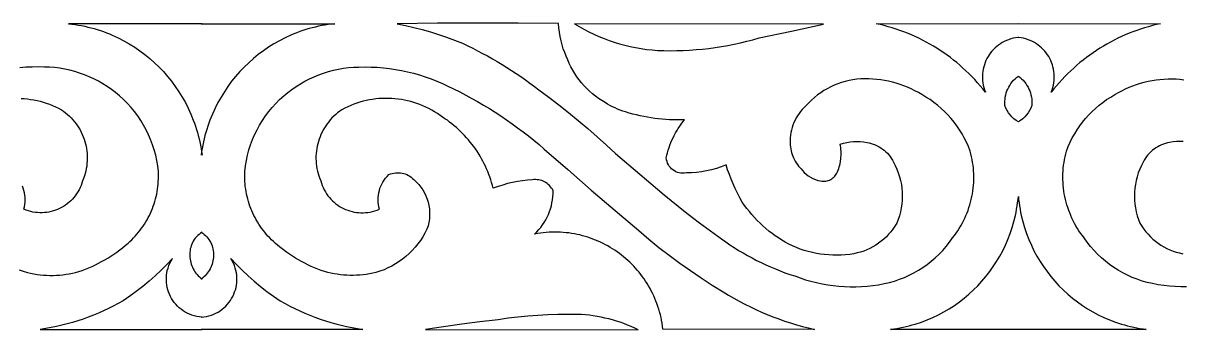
# Model space of a CAD drawing. Extents: x -204 to 222, y -183 to 183.
# Drawn here: x -10.6 to 116.3, y -183 to -149.3 of the extents above; entities that cross this region are included whole.
import ezdxf

# ---------------------------------------------------------------- set-up
doc = ezdxf.new("R2010")
doc.units = 0
doc.header["$MEASUREMENT"] = 0
doc.layers.add('LAYER_1', color=18, linetype='CONTINUOUS')

msp = doc.modelspace()

# ---------------------------------------------------------------- linework, layer by layer
at = {"layer": 'LAYER_1'}
for points in [[(8.98, -149.38), (-5.65, -149.38), (-5.29, -149.42), (-4.93, -149.47), (-4.58, -149.53), (-4.22, -149.59), (-3.87, -149.66), (-3.53, -149.74), (-3.18, -149.83), (-2.84, -149.92), (-2.5, -150.03), (-2.16, -150.13), (-1.83, -150.25), (-1.5, -150.37), (-1.17, -150.5), (-0.85, -150.64), (-0.22, -150.93), (0.4, -151.25), (1.01, -151.59), (1.6, -151.96), (2.17, -152.35), (2.72, -152.77), (3.26, -153.2), (3.77, -153.66), (4.27, -154.14), (4.75, -154.64), (5.21, -155.16), (5.64, -155.7), (6.05, -156.26), (6.44, -156.84), (6.81, -157.43), (7.15, -158.04), (7.47, -158.66), (7.76, -159.31), (8.02, -159.96), (8.14, -160.29), (8.26, -160.63), (8.37, -160.97), (8.47, -161.31), (8.57, -161.65), (8.65, -162), (8.73, -162.35), (8.81, -162.71), (8.87, -163.06), (8.93, -163.42), (8.98, -163.79), (8.98, -163.82)], [(8.88, -149.38), (23.52, -149.38), (23.16, -149.42), (22.8, -149.47), (22.44, -149.53), (22.09, -149.59), (21.74, -149.66), (21.39, -149.74), (21.04, -149.83), (20.7, -149.92), (20.36, -150.03), (20.03, -150.13), (19.69, -150.25), (19.36, -150.37), (19.04, -150.5), (18.71, -150.64), (18.08, -150.93), (17.46, -151.25), (16.85, -151.59), (16.27, -151.96), (15.7, -152.35), (15.14, -152.77), (14.61, -153.2), (14.09, -153.66), (13.59, -154.14), (13.11, -154.64), (12.66, -155.16), (12.22, -155.7), (11.81, -156.26), (11.42, -156.84), (11.06, -157.43), (10.71, -158.04), (10.4, -158.66), (10.11, -159.31), (9.84, -159.96), (9.72, -160.29), (9.6, -160.63), (9.49, -160.97), (9.39, -161.31), (9.3, -161.65), (9.21, -162), (9.13, -162.35), (9.06, -162.71), (8.99, -163.06), (8.93, -163.42), (8.88, -163.79), (8.88, -163.82)], [(-11.05, -176.38), (-10.6, -176.55), (-10.15, -176.69), (-9.8, -176.77), (-9.45, -176.84), (-9.1, -176.89), (-8.75, -176.93), (-8.4, -176.97), (-8.04, -176.99), (-7.69, -177), (-7.33, -177), (-6.98, -176.98), (-6.63, -176.96), (-6.27, -176.92), (-5.92, -176.88), (-5.57, -176.82), (-5.22, -176.75), (-4.88, -176.68), (-4.53, -176.59), (-4.16, -176.46), (-3.79, -176.32), (-3.43, -176.17), (-3.07, -176.01), (-2.71, -175.85), (-2.36, -175.67), (-2.02, -175.49), (-1.67, -175.3), (-1.34, -175.1), (-1, -174.89), (-0.68, -174.67), (-0.36, -174.44), (-0.04, -174.21), (0.27, -173.96), (0.57, -173.71), (0.87, -173.45), (1.08, -173.27), (1.28, -173.08), (1.47, -172.88), (1.66, -172.68), (1.85, -172.47), (2.03, -172.26), (2.2, -172.04), (2.36, -171.82), (2.52, -171.59), (2.67, -171.36), (2.81, -171.13), (2.95, -170.89), (3.08, -170.65), (3.21, -170.41), (3.32, -170.16), (3.44, -169.91), (3.54, -169.66), (3.63, -169.4), (3.72, -169.14), (3.81, -168.88), (3.88, -168.61), (3.95, -168.35), (4.01, -168.08), (4.06, -167.81), (4.1, -167.53), (4.14, -167.26), (4.17, -166.98), (4.19, -166.71), (4.2, -166.43), (4.21, -166.15), (4.21, -165.87), (4.2, -165.59), (4.13, -164.99), (4.03, -164.4), (3.9, -163.81), (3.74, -163.23), (3.56, -162.66), (3.35, -162.1), (3.12, -161.56), (2.86, -161.02), (2.58, -160.5), (2.27, -159.99), (1.94, -159.5), (1.58, -159.02), (1.21, -158.56), (0.81, -158.12), (0.38, -157.69), (-0.06, -157.28), (-0.5, -156.92), (-0.95, -156.58), (-1.41, -156.26), (-1.89, -155.97), (-2.38, -155.69), (-2.88, -155.43), (-3.39, -155.2), (-3.9, -154.99), (-4.43, -154.8), (-4.96, -154.63), (-5.5, -154.49), (-6.05, -154.37), (-6.6, -154.27), (-7.16, -154.2), (-7.72, -154.15), (-8.29, -154.13), (-8.96, -154.12), (-9.64, -154.13), (-10.31, -154.16), (-10.98, -154.21)], [(116.81, -178.24), (116.19, -178.24), (115.57, -178.22), (114.95, -178.17), (114.33, -178.11), (113.71, -178.02), (113.09, -177.9), (112.52, -177.77), (111.97, -177.62), (111.42, -177.43), (110.88, -177.22), (110.36, -176.99), (109.84, -176.73), (109.34, -176.44), (108.86, -176.14), (108.39, -175.8), (107.94, -175.45), (107.5, -175.07), (107.08, -174.68), (106.69, -174.26), (106.31, -173.82), (105.95, -173.36), (105.61, -172.88), (105.41, -172.63), (105.22, -172.37), (105.04, -172.11), (104.87, -171.84), (104.71, -171.57), (104.55, -171.3), (104.41, -171.02), (104.27, -170.73), (104.14, -170.44), (104.02, -170.15), (103.91, -169.86), (103.81, -169.56), (103.71, -169.27), (103.63, -168.96), (103.55, -168.66), (103.49, -168.35), (103.43, -168.05), (103.38, -167.74), (103.34, -167.43), (103.31, -167.11), (103.29, -166.8), (103.28, -166.49), (103.28, -166.17), (103.28, -165.86), (103.3, -165.54), (103.32, -165.23), (103.36, -164.91), (103.4, -164.6), (103.46, -164.28), (103.52, -163.97), (103.6, -163.66), (103.68, -163.35), (103.87, -162.86), (104.08, -162.38), (104.31, -161.91), (104.57, -161.46), (104.84, -161.02), (105.13, -160.59), (105.44, -160.17), (105.77, -159.77), (106.11, -159.39), (106.47, -159.02), (106.85, -158.67), (107.24, -158.33), (107.65, -158.01), (108.07, -157.71), (108.51, -157.43), (108.96, -157.16), (109.35, -156.94), (109.73, -156.73), (110.13, -156.54), (110.53, -156.36), (110.94, -156.2), (111.35, -156.05), (111.77, -155.92), (112.19, -155.8), (112.61, -155.7), (113.04, -155.61), (113.48, -155.54), (113.91, -155.49), (114.35, -155.45), (114.79, -155.43), (115.23, -155.42), (115.67, -155.43), (116.1, -155.47), (116.52, -155.53)], [(-10.85, -157.58), (-10.5, -157.6), (-10.15, -157.63), (-9.8, -157.68), (-9.45, -157.74), (-9.1, -157.81), (-8.76, -157.89), (-8.42, -157.99), (-8.08, -158.09), (-7.74, -158.21), (-7.41, -158.35), (-7.08, -158.49), (-6.75, -158.65), (-6.43, -158.82), (-6.19, -158.98), (-5.97, -159.15), (-5.75, -159.33), (-5.55, -159.52), (-5.35, -159.72), (-5.16, -159.92), (-4.99, -160.14), (-4.82, -160.35), (-4.66, -160.58), (-4.52, -160.81), (-4.38, -161.04), (-4.26, -161.29), (-4.14, -161.53), (-4.04, -161.78), (-3.94, -162.04), (-3.86, -162.3), (-3.79, -162.56), (-3.73, -162.82), (-3.68, -163.09), (-3.64, -163.36), (-3.62, -163.63), (-3.6, -163.9), (-3.6, -164.18), (-3.61, -164.45), (-3.63, -164.72), (-3.66, -165), (-3.7, -165.27), (-3.76, -165.55), (-3.83, -165.82), (-3.91, -166.09), (-4.01, -166.36), (-4.11, -166.62), (-4.19, -166.88), (-4.28, -167.13), (-4.38, -167.37), (-4.5, -167.61), (-4.62, -167.83), (-4.76, -168.05), (-4.91, -168.25), (-5.06, -168.45), (-5.23, -168.64), (-5.41, -168.81), (-5.59, -168.98), (-5.78, -169.14), (-5.98, -169.29), (-6.19, -169.42), (-6.4, -169.55), (-6.62, -169.66), (-6.84, -169.76), (-7.07, -169.85), (-7.31, -169.93), (-7.55, -169.99), (-7.79, -170.05), (-8.03, -170.09), (-8.28, -170.11), (-8.53, -170.13), (-8.78, -170.13), (-9.03, -170.11), (-9.28, -170.09), (-9.54, -170.05), (-9.79, -169.99), (-10.04, -169.92), (-10.29, -169.83), (-10.54, -169.73), (-10.48, -169.48), (-10.43, -169.22), (-10.4, -168.96), (-10.4, -168.7), (-10.41, -168.44), (-10.43, -168.19), (-10.47, -167.94), (-10.53, -167.69), (-10.61, -167.44), (-10.7, -167.21)], [(116.45, -162.32), (116.08, -162.3), (115.71, -162.32), (115.34, -162.35), (114.97, -162.41), (114.74, -162.45), (114.51, -162.51), (114.29, -162.59), (114.07, -162.67), (113.86, -162.77), (113.66, -162.88), (113.46, -163), (113.27, -163.13), (113.09, -163.27), (112.91, -163.43), (112.75, -163.59), (112.59, -163.77), (112.45, -163.95), (112.32, -164.14), (112.19, -164.35), (112.08, -164.56), (111.88, -164.95), (111.7, -165.35), (111.54, -165.76), (111.41, -166.17), (111.3, -166.59), (111.22, -167.02), (111.16, -167.44), (111.12, -167.87), (111.11, -168.31), (111.13, -168.74), (111.16, -169.17), (111.23, -169.6), (111.31, -170.03), (111.42, -170.45), (111.56, -170.87), (111.72, -171.28), (111.92, -171.6), (112.13, -171.91), (112.36, -172.21), (112.6, -172.49), (112.86, -172.76), (113.13, -173.01), (113.41, -173.25), (113.71, -173.47), (114.01, -173.68), (114.33, -173.87), (114.66, -174.04), (114.99, -174.19), (115.34, -174.33), (115.69, -174.45), (116.05, -174.54), (116.42, -174.62)], [(8.99, -172.26), (8.98, -172.26), (8.81, -172.38), (8.65, -172.5), (8.5, -172.63), (8.36, -172.77), (8.24, -172.92), (8.12, -173.07), (8.02, -173.23), (7.93, -173.4), (7.86, -173.57), (7.79, -173.74), (7.74, -173.92), (7.69, -174.1), (7.66, -174.28), (7.64, -174.47), (7.63, -174.65), (7.63, -174.84), (7.65, -175.03), (7.67, -175.21), (7.7, -175.4), (7.74, -175.58), (7.8, -175.76), (7.86, -175.94), (7.93, -176.11), (8.01, -176.28), (8.1, -176.45), (8.2, -176.6), (8.31, -176.76), (8.43, -176.9), (8.55, -177.04), (8.69, -177.17), (8.83, -177.3), (8.98, -177.41), (8.99, -177.41)], [(8.88, -172.26), (8.88, -172.26), (9.05, -172.38), (9.22, -172.5), (9.37, -172.63), (9.5, -172.77), (9.63, -172.92), (9.74, -173.07), (9.84, -173.23), (9.93, -173.4), (10.01, -173.57), (10.07, -173.74), (10.13, -173.92), (10.17, -174.1), (10.2, -174.28), (10.22, -174.47), (10.23, -174.65), (10.23, -174.84), (10.22, -175.03), (10.2, -175.21), (10.16, -175.4), (10.12, -175.58), (10.07, -175.76), (10.01, -175.94), (9.93, -176.11), (9.85, -176.28), (9.76, -176.45), (9.66, -176.6), (9.55, -176.76), (9.44, -176.9), (9.31, -177.04), (9.17, -177.17), (9.03, -177.3), (8.88, -177.41), (8.88, -177.41)], [(8.99, -181.57), (8.69, -181.55), (8.41, -181.5), (8.13, -181.44), (7.87, -181.36), (7.61, -181.26), (7.36, -181.15), (7.12, -181.02), (6.9, -180.88), (6.68, -180.72), (6.48, -180.55), (6.29, -180.37), (6.11, -180.17), (5.94, -179.97), (5.79, -179.76), (5.65, -179.54), (5.52, -179.3), (5.41, -179.07), (5.32, -178.82), (5.23, -178.57), (5.17, -178.32), (5.12, -178.06), (5.08, -177.79), (5.07, -177.53), (5.07, -177.26), (5.09, -176.99), (5.12, -176.72), (5.17, -176.45), (5.25, -176.19), (5.34, -175.92), (5.45, -175.66), (5.58, -175.4), (5.73, -175.14), (5.12, -175.79), (4.49, -176.42), (3.84, -177.04), (3.17, -177.63), (2.48, -178.2), (1.78, -178.75), (1.06, -179.28), (0.32, -179.78), (-0.2, -180.08), (-0.74, -180.36), (-1.28, -180.64), (-1.82, -180.89), (-2.37, -181.14), (-2.93, -181.37), (-3.49, -181.59), (-4.06, -181.79), (-4.63, -181.98), (-5.2, -182.16), (-5.78, -182.32), (-6.37, -182.47), (-6.96, -182.6), (-7.55, -182.73), (-8.14, -182.83), (-8.74, -182.92), (8.99, -182.93)], [(8.88, -181.57), (9.17, -181.55), (9.45, -181.5), (9.73, -181.44), (10, -181.36), (10.26, -181.26), (10.5, -181.15), (10.74, -181.02), (10.97, -180.88), (11.18, -180.72), (11.38, -180.55), (11.58, -180.37), (11.76, -180.17), (11.92, -179.97), (12.08, -179.76), (12.21, -179.54), (12.34, -179.3), (12.45, -179.07), (12.55, -178.82), (12.63, -178.57), (12.7, -178.32), (12.75, -178.06), (12.78, -177.79), (12.8, -177.53), (12.8, -177.26), (12.78, -176.99), (12.74, -176.72), (12.69, -176.45), (12.62, -176.19), (12.52, -175.92), (12.41, -175.66), (12.28, -175.4), (12.13, -175.14), (12.74, -175.79), (13.38, -176.42), (14.03, -177.04), (14.7, -177.63), (15.38, -178.2), (16.09, -178.75), (16.8, -179.28), (17.54, -179.78), (18.07, -180.08), (18.6, -180.36), (19.14, -180.64), (19.68, -180.89), (20.24, -181.14), (20.79, -181.37), (21.35, -181.59), (21.92, -181.79), (22.49, -181.98), (23.07, -182.16), (23.65, -182.32), (24.23, -182.47), (24.82, -182.6), (25.41, -182.73), (26, -182.83), (26.6, -182.92), (8.88, -182.93)]]:
    msp.add_lwpolyline(points, dxfattribs=at)
for points in [[(91.19, -172.88), (91.39, -172.63), (91.57, -172.37), (91.75, -172.11), (91.93, -171.84), (92.09, -171.57), (92.24, -171.3), (92.39, -171.02), (92.53, -170.73), (92.66, -170.44), (92.78, -170.15), (92.89, -169.86), (92.99, -169.56), (93.08, -169.27), (93.17, -168.96), (93.24, -168.66), (93.31, -168.35), (93.37, -168.05), (93.42, -167.74), (93.45, -167.43), (93.49, -167.11), (93.51, -166.8), (93.52, -166.49), (93.52, -166.17), (93.51, -165.86), (93.5, -165.54), (93.47, -165.23), (93.44, -164.91), (93.39, -164.6), (93.34, -164.28), (93.27, -163.97), (93.2, -163.66), (93.12, -163.35), (92.93, -162.86), (92.71, -162.38), (92.48, -161.91), (92.23, -161.46), (91.96, -161.02), (91.67, -160.59), (91.36, -160.17), (91.03, -159.77), (90.69, -159.39), (90.32, -159.02), (89.95, -158.67), (89.55, -158.33), (89.15, -158.01), (88.72, -157.71), (88.28, -157.43), (87.83, -157.16), (87.45, -156.94), (87.06, -156.73), (86.67, -156.54), (86.26, -156.36), (85.86, -156.2), (85.44, -156.05), (85.03, -155.92), (84.61, -155.8), (84.18, -155.7), (83.75, -155.61), (83.32, -155.54), (82.89, -155.49), (82.45, -155.45), (82.01, -155.43), (81.57, -155.42), (81.13, -155.43), (80.7, -155.47), (80.27, -155.53), (79.85, -155.61), (79.44, -155.71), (79.03, -155.83), (78.63, -155.97), (78.23, -156.13), (77.85, -156.31), (77.47, -156.51), (77.1, -156.72), (76.75, -156.96), (76.4, -157.2), (76.06, -157.47), (75.74, -157.76), (75.43, -158.06), (75.14, -158.37), (74.93, -158.57), (74.73, -158.78), (74.54, -159.01), (74.37, -159.24), (74.21, -159.47), (74.07, -159.72), (73.94, -159.97), (73.82, -160.23), (73.71, -160.5), (73.62, -160.77), (73.55, -161.05), (73.49, -161.33), (73.44, -161.61), (73.41, -161.9), (73.4, -162.19), (73.4, -162.48), (73.41, -162.69), (73.43, -162.9), (73.46, -163.11), (73.51, -163.32), (73.56, -163.52), (73.62, -163.72), (73.69, -163.92), (73.77, -164.11), (73.86, -164.3), (73.96, -164.48), (74.07, -164.66), (74.19, -164.83), (74.31, -165), (74.45, -165.16), (74.59, -165.32), (74.74, -165.47), (74.94, -165.69), (75.16, -165.89), (75.39, -166.07), (75.64, -166.23), (75.89, -166.36), (76.16, -166.48), (76.44, -166.57), (76.73, -166.63), (76.88, -166.66), (77.02, -166.67), (77.17, -166.66), (77.31, -166.65), (77.45, -166.62), (77.58, -166.58), (77.71, -166.53), (77.84, -166.47), (77.96, -166.4), (78.07, -166.31), (78.18, -166.22), (78.28, -166.12), (78.37, -166.01), (78.45, -165.89), (78.52, -165.77), (78.58, -165.63), (78.66, -165.45), (78.72, -165.27), (78.78, -165.08), (78.84, -164.9), (78.88, -164.71), (78.92, -164.52), (78.97, -164.14), (78.99, -163.75), (79, -163.56), (78.99, -163.37), (78.97, -163.17), (78.95, -162.98), (78.92, -162.79), (78.88, -162.6), (79.24, -162.49), (79.61, -162.41), (79.97, -162.35), (80.34, -162.32), (80.71, -162.3), (81.08, -162.32), (81.45, -162.35), (81.82, -162.41), (82.05, -162.45), (82.28, -162.51), (82.51, -162.59), (82.72, -162.67), (82.93, -162.77), (83.14, -162.88), (83.34, -163), (83.53, -163.13), (83.71, -163.27), (83.88, -163.43), (84.05, -163.59), (84.2, -163.77), (84.35, -163.95), (84.48, -164.14), (84.6, -164.35), (84.71, -164.56), (84.92, -164.95), (85.1, -165.35), (85.25, -165.76), (85.39, -166.17), (85.49, -166.59), (85.58, -167.02), (85.64, -167.44), (85.67, -167.87), (85.68, -168.31), (85.67, -168.74), (85.63, -169.17), (85.57, -169.6), (85.48, -170.03), (85.37, -170.45), (85.23, -170.87), (85.07, -171.28), (84.88, -171.6), (84.66, -171.91), (84.44, -172.21), (84.19, -172.49), (83.94, -172.76), (83.67, -173.01), (83.38, -173.25), (83.09, -173.47), (82.78, -173.68), (82.47, -173.87), (82.14, -174.04), (81.8, -174.19), (81.46, -174.33), (81.1, -174.45), (80.74, -174.54), (80.38, -174.62), (79.92, -174.69), (79.46, -174.74), (79, -174.77), (78.55, -174.78), (78.09, -174.78), (77.63, -174.76), (77.18, -174.72), (76.72, -174.66), (76.27, -174.58), (75.83, -174.49), (75.38, -174.38), (74.94, -174.25), (74.51, -174.11), (74.08, -173.95), (73.65, -173.77), (73.24, -173.57), (72.86, -173.36), (72.49, -173.13), (72.12, -172.89), (71.77, -172.65), (71.42, -172.39), (71.08, -172.13), (70.75, -171.85), (70.42, -171.57), (70.11, -171.27), (69.8, -170.97), (69.5, -170.65), (69.21, -170.33), (68.93, -170), (68.66, -169.66), (68.4, -169.32), (68.14, -168.96), (67.88, -168.47), (67.62, -167.98), (67.38, -167.47), (67.15, -166.96), (66.94, -166.45), (66.74, -165.93), (66.55, -165.4), (66.38, -164.87), (65.86, -165.08), (65.33, -165.26), (64.79, -165.41), (64.25, -165.54), (63.7, -165.64), (63.14, -165.7), (62.59, -165.74), (62.03, -165.75), (61.83, -165.78), (61.63, -165.79), (61.43, -165.78), (61.24, -165.75), (61.06, -165.69), (60.88, -165.62), (60.72, -165.53), (60.56, -165.43), (60.42, -165.31), (60.28, -165.17), (60.16, -165.02), (60.06, -164.86), (59.97, -164.69), (59.91, -164.5), (59.86, -164.31), (59.83, -164.11), (59.89, -163.82), (59.96, -163.54), (60.04, -163.25), (60.13, -162.98), (60.23, -162.7), (60.34, -162.43), (60.45, -162.16), (60.57, -161.89), (60.7, -161.63), (60.84, -161.37), (60.99, -161.12), (61.14, -160.87), (61.3, -160.63), (61.47, -160.39), (61.65, -160.16), (61.83, -159.93), (61.42, -159.94), (61.01, -159.94), (60.6, -159.94), (60.2, -159.92), (59.79, -159.9), (59.38, -159.87), (58.98, -159.83), (58.57, -159.78), (58.17, -159.72), (57.76, -159.65), (57.36, -159.57), (56.96, -159.49), (56.57, -159.39), (56.17, -159.29), (55.78, -159.18), (55.38, -159.06), (55.09, -158.96), (54.79, -158.86), (54.5, -158.74), (54.22, -158.62), (53.93, -158.49), (53.66, -158.35), (53.39, -158.2), (53.12, -158.04), (52.76, -157.82), (52.41, -157.59), (52.07, -157.33), (51.74, -157.07), (51.43, -156.79), (51.12, -156.5), (50.83, -156.19), (50.56, -155.88), (50.29, -155.55), (50.04, -155.2), (49.81, -154.85), (49.59, -154.49), (49.39, -154.11), (49.2, -153.73), (49.03, -153.33), (48.87, -152.93), (48.71, -152.54), (48.55, -152.13), (48.42, -151.7), (48.3, -151.25), (48.2, -150.79), (48.12, -150.31), (48.05, -149.83), (48.01, -149.34), (43.6, -149.32), (39.18, -149.31), (34.77, -149.33), (30.36, -149.38), (31.27, -149.57), (32.19, -149.78), (33.09, -150.02), (33.99, -150.28), (34.88, -150.56), (35.77, -150.86), (36.65, -151.18), (37.52, -151.52), (38.08, -151.79), (38.63, -152.06), (39.17, -152.34), (39.71, -152.63), (40.25, -152.92), (40.78, -153.23), (41.31, -153.53), (41.84, -153.85), (42.36, -154.17), (42.88, -154.5), (43.39, -154.84), (43.9, -155.18), (44.4, -155.53), (44.9, -155.89), (45.39, -156.26), (45.88, -156.63), (46.98, -157.44), (48.06, -158.28), (49.13, -159.13), (50.19, -159.99), (51.24, -160.88), (52.27, -161.78), (53.28, -162.7), (54.28, -163.63), (59.6, -168.15), (60.36, -168.79), (61.13, -169.41), (61.91, -170.03), (62.69, -170.64), (63.48, -171.23), (64.27, -171.83), (65.07, -172.41), (65.88, -172.98), (66.34, -173.32), (66.81, -173.64), (67.28, -173.95), (67.76, -174.25), (68.24, -174.54), (68.73, -174.82), (69.23, -175.09), (69.73, -175.35), (70.23, -175.6), (70.74, -175.84), (71.26, -176.07), (71.78, -176.29), (72.3, -176.5), (72.83, -176.7), (73.36, -176.89), (73.9, -177.06), (74.49, -177.28), (75.08, -177.47), (75.68, -177.64), (76.29, -177.79), (76.9, -177.92), (77.51, -178.03), (78.13, -178.12), (78.74, -178.18), (79.36, -178.22), (79.98, -178.24), (80.61, -178.24), (81.23, -178.22), (81.85, -178.17), (82.47, -178.11), (83.09, -178.02), (83.7, -177.9), (84.27, -177.77), (84.83, -177.62), (85.38, -177.43), (85.92, -177.22), (86.44, -176.99), (86.95, -176.73), (87.45, -176.44), (87.94, -176.14), (88.4, -175.8), (88.86, -175.45), (89.29, -175.07), (89.71, -174.68), (90.11, -174.26), (90.49, -173.82), (90.85, -173.36)], [(70, -150.94), (73.53, -150.18), (77.05, -149.41), (49.76, -149.39), (50.28, -149.7), (50.81, -149.99), (51.35, -150.27), (51.89, -150.53), (52.45, -150.77), (53.01, -151), (53.57, -151.21), (54.14, -151.4), (54.72, -151.57), (55.3, -151.73), (55.88, -151.87), (56.47, -152), (57.07, -152.1), (57.67, -152.19), (58.27, -152.26), (58.87, -152.31), (59.57, -152.33), (60.28, -152.34), (60.98, -152.33), (61.69, -152.31), (62.39, -152.27), (63.09, -152.22), (63.79, -152.16), (64.49, -152.08), (65.19, -151.98), (65.88, -151.88), (66.57, -151.76), (67.26, -151.62), (67.95, -151.47), (68.64, -151.31), (69.32, -151.13)], [(98.4, -150.9), (98.35, -150.9), (98.08, -150.93), (97.83, -150.98), (97.57, -151.05), (97.33, -151.13), (97.09, -151.22), (96.86, -151.32), (96.64, -151.44), (96.43, -151.57), (96.23, -151.72), (96.03, -151.87), (95.85, -152.03), (95.67, -152.21), (95.51, -152.39), (95.36, -152.58), (95.21, -152.78), (95.08, -152.99), (94.96, -153.2), (94.85, -153.43), (94.76, -153.65), (94.68, -153.89), (94.61, -154.12), (94.55, -154.36), (94.51, -154.61), (94.48, -154.86), (94.46, -155.11), (94.46, -155.36), (94.48, -155.62), (94.51, -155.88), (94.56, -156.13), (94.62, -156.39), (94.7, -156.65), (94.8, -156.9), (94.51, -156.54), (94.22, -156.19), (93.92, -155.85), (93.62, -155.51), (93.31, -155.18), (92.99, -154.86), (92.66, -154.55), (92.33, -154.24), (92, -153.94), (91.65, -153.65), (91.3, -153.37), (90.95, -153.09), (90.59, -152.82), (90.22, -152.56), (89.85, -152.31), (89.47, -152.07), (89.09, -151.83), (88.7, -151.61), (88.31, -151.39), (87.91, -151.18), (87.51, -150.98), (87.1, -150.79), (86.69, -150.61), (86.27, -150.43), (85.86, -150.27), (85.43, -150.12), (85.01, -149.97), (84.58, -149.83), (84.14, -149.71), (83.7, -149.59), (83.26, -149.48), (82.82, -149.38), (98.4, -149.34), (113.98, -149.38), (113.53, -149.48), (113.09, -149.59), (112.66, -149.71), (112.22, -149.83), (111.79, -149.97), (111.37, -150.12), (110.94, -150.27), (110.52, -150.43), (110.11, -150.61), (109.7, -150.79), (109.29, -150.98), (108.89, -151.18), (108.49, -151.39), (108.1, -151.61), (107.71, -151.83), (107.33, -152.07), (106.95, -152.31), (106.58, -152.56), (106.21, -152.82), (105.85, -153.09), (105.5, -153.37), (105.15, -153.65), (104.8, -153.94), (104.46, -154.24), (104.13, -154.55), (103.81, -154.86), (103.49, -155.18), (103.18, -155.51), (102.87, -155.85), (102.58, -156.19), (102.29, -156.54), (102, -156.9), (102.1, -156.65), (102.18, -156.39), (102.24, -156.13), (102.29, -155.88), (102.32, -155.62), (102.33, -155.36), (102.33, -155.11), (102.32, -154.86), (102.29, -154.61), (102.25, -154.36), (102.19, -154.12), (102.12, -153.89), (102.04, -153.65), (101.94, -153.43), (101.84, -153.2), (101.72, -152.99), (101.58, -152.78), (101.44, -152.58), (101.29, -152.39), (101.12, -152.21), (100.95, -152.03), (100.76, -151.87), (100.57, -151.72), (100.37, -151.57), (100.15, -151.44), (99.93, -151.32), (99.7, -151.22), (99.47, -151.13), (99.22, -151.05), (98.97, -150.98), (98.71, -150.93), (98.45, -150.9)], [(59.47, -182.9), (59.43, -182.57), (59.38, -182.25), (59.32, -181.93), (59.26, -181.62), (59.18, -181.31), (59.1, -181), (59.01, -180.7), (58.92, -180.4), (58.81, -180.1), (58.7, -179.81), (58.59, -179.53), (58.46, -179.24), (58.33, -178.96), (58.19, -178.69), (58.05, -178.42), (57.9, -178.15), (57.74, -177.89), (57.57, -177.63), (57.4, -177.38), (57.23, -177.14), (57.05, -176.89), (56.86, -176.66), (56.66, -176.43), (56.47, -176.2), (56.26, -175.98), (56.05, -175.76), (55.84, -175.55), (55.62, -175.35), (55.16, -174.95), (54.69, -174.58), (54.2, -174.24), (53.69, -173.92), (53.44, -173.77), (53.17, -173.63), (52.91, -173.49), (52.64, -173.36), (52.36, -173.23), (52.08, -173.12), (51.8, -173.01), (51.52, -172.9), (51.23, -172.81), (50.95, -172.72), (50.65, -172.64), (50.36, -172.56), (50.06, -172.5), (49.76, -172.44), (49.46, -172.39), (49.16, -172.34), (48.85, -172.31), (48.55, -172.28), (48.24, -172.26), (47.93, -172.25), (47.62, -172.25), (47.3, -172.25), (46.99, -172.27), (46.67, -172.29), (46.36, -172.32), (46.04, -172.36), (45.72, -172.41), (45.4, -172.46), (45.64, -172.23), (45.87, -171.98), (46.08, -171.73), (46.28, -171.46), (46.46, -171.18), (46.63, -170.9), (46.78, -170.61), (46.92, -170.31), (47.04, -170), (47.15, -169.69), (47.24, -169.37), (47.31, -169.04), (47.37, -168.71), (47.4, -168.38), (47.43, -168.05), (47.43, -167.71), (47.35, -167.55), (47.25, -167.41), (47.15, -167.27), (47.03, -167.14), (46.91, -167.03), (46.78, -166.92), (46.64, -166.82), (46.5, -166.74), (46.34, -166.66), (46.19, -166.6), (46.02, -166.56), (45.86, -166.52), (45.69, -166.5), (45.52, -166.49), (45.34, -166.49), (45.17, -166.51), (44.62, -166.56), (44.07, -166.62), (43.53, -166.7), (42.99, -166.81), (42.45, -166.93), (41.92, -167.08), (41.4, -167.24), (40.88, -167.43), (40.79, -167.12), (40.7, -166.81), (40.61, -166.5), (40.5, -166.2), (40.39, -165.91), (40.28, -165.61), (40.15, -165.32), (40.02, -165.03), (39.88, -164.75), (39.74, -164.47), (39.59, -164.19), (39.43, -163.92), (39.1, -163.38), (38.74, -162.87), (38.35, -162.37), (38.15, -162.13), (37.95, -161.89), (37.74, -161.65), (37.52, -161.43), (37.3, -161.2), (37.07, -160.99), (36.84, -160.77), (36.6, -160.57), (36.35, -160.37), (36.1, -160.17), (35.85, -159.98), (35.59, -159.8), (35.33, -159.62), (35.06, -159.45), (34.76, -159.24), (34.45, -159.05), (34.14, -158.87), (33.82, -158.7), (33.5, -158.54), (33.18, -158.39), (32.85, -158.26), (32.52, -158.13), (32.18, -158.02), (31.84, -157.92), (31.5, -157.84), (31.16, -157.76), (30.81, -157.7), (30.46, -157.65), (30.11, -157.61), (29.76, -157.58), (29.41, -157.57), (29.06, -157.57), (28.71, -157.58), (28.36, -157.6), (28.01, -157.63), (27.66, -157.68), (27.31, -157.74), (26.97, -157.81), (26.62, -157.89), (26.28, -157.99), (25.94, -158.09), (25.6, -158.21), (25.27, -158.35), (24.94, -158.49), (24.61, -158.65), (24.29, -158.82), (24.06, -158.98), (23.83, -159.15), (23.62, -159.33), (23.41, -159.52), (23.21, -159.72), (23.03, -159.92), (22.85, -160.14), (22.68, -160.35), (22.53, -160.58), (22.38, -160.81), (22.25, -161.04), (22.12, -161.29), (22, -161.53), (21.9, -161.78), (21.81, -162.04), (21.72, -162.3), (21.65, -162.56), (21.59, -162.82), (21.54, -163.09), (21.51, -163.36), (21.48, -163.63), (21.46, -163.9), (21.46, -164.18), (21.47, -164.45), (21.49, -164.72), (21.52, -165), (21.57, -165.27), (21.62, -165.55), (21.69, -165.82), (21.78, -166.09), (21.87, -166.36), (21.98, -166.62), (22.05, -166.88), (22.14, -167.13), (22.25, -167.37), (22.36, -167.61), (22.49, -167.83), (22.62, -168.05), (22.77, -168.25), (22.93, -168.45), (23.1, -168.64), (23.27, -168.81), (23.45, -168.98), (23.65, -169.14), (23.85, -169.29), (24.05, -169.42), (24.27, -169.55), (24.48, -169.66), (24.71, -169.76), (24.94, -169.85), (25.17, -169.93), (25.41, -169.99), (25.65, -170.05), (25.9, -170.09), (26.14, -170.11), (26.39, -170.13), (26.64, -170.13), (26.89, -170.11), (27.15, -170.09), (27.4, -170.05), (27.65, -169.99), (27.9, -169.92), (28.15, -169.83), (28.4, -169.73), (28.34, -169.48), (28.29, -169.22), (28.27, -168.96), (28.26, -168.7), (28.27, -168.44), (28.29, -168.19), (28.34, -167.94), (28.4, -167.69), (28.47, -167.44), (28.57, -167.21), (28.68, -166.97), (28.8, -166.75), (28.94, -166.53), (29.09, -166.33), (29.26, -166.13), (29.45, -165.94), (29.62, -165.87), (29.8, -165.81), (29.98, -165.77), (30.17, -165.74), (30.35, -165.73), (30.53, -165.73), (30.71, -165.74), (30.89, -165.77), (31.07, -165.82), (31.24, -165.87), (31.41, -165.94), (31.58, -166.03), (31.73, -166.12), (31.88, -166.23), (32.03, -166.35), (32.16, -166.49), (32.31, -166.61), (32.45, -166.74), (32.71, -167.02), (32.95, -167.31), (33.16, -167.62), (33.35, -167.94), (33.51, -168.27), (33.64, -168.62), (33.75, -168.97), (33.83, -169.33), (33.89, -169.7), (33.91, -170.07), (33.91, -170.44), (33.88, -170.81), (33.82, -171.19), (33.78, -171.37), (33.73, -171.56), (33.67, -171.74), (33.61, -171.92), (33.39, -172.35), (33.15, -172.76), (32.89, -173.16), (32.61, -173.54), (32.31, -173.91), (31.99, -174.26), (31.66, -174.59), (31.31, -174.91), (30.95, -175.2), (30.57, -175.48), (30.17, -175.73), (29.76, -175.97), (29.34, -176.18), (28.91, -176.38), (28.47, -176.55), (28.01, -176.69), (27.67, -176.77), (27.32, -176.84), (26.96, -176.89), (26.61, -176.93), (26.26, -176.97), (25.91, -176.99), (25.55, -177), (25.2, -177), (24.84, -176.98), (24.49, -176.96), (24.14, -176.92), (23.79, -176.88), (23.44, -176.82), (23.09, -176.75), (22.74, -176.68), (22.4, -176.59), (22.02, -176.46), (21.66, -176.32), (21.29, -176.17), (20.93, -176.01), (20.58, -175.85), (20.23, -175.67), (19.88, -175.49), (19.54, -175.3), (19.2, -175.1), (18.87, -174.89), (18.54, -174.67), (18.22, -174.44), (17.91, -174.21), (17.6, -173.96), (17.29, -173.71), (17, -173.45), (16.79, -173.27), (16.58, -173.08), (16.39, -172.88), (16.2, -172.68), (16.02, -172.47), (15.84, -172.26), (15.67, -172.04), (15.5, -171.82), (15.35, -171.59), (15.19, -171.36), (15.05, -171.13), (14.91, -170.89), (14.78, -170.65), (14.66, -170.41), (14.54, -170.16), (14.43, -169.91), (14.32, -169.66), (14.23, -169.4), (14.14, -169.14), (14.06, -168.88), (13.98, -168.61), (13.92, -168.35), (13.86, -168.08), (13.8, -167.81), (13.76, -167.53), (13.72, -167.26), (13.69, -166.98), (13.67, -166.71), (13.66, -166.43), (13.65, -166.15), (13.66, -165.87), (13.67, -165.59), (13.74, -164.99), (13.84, -164.4), (13.97, -163.81), (14.12, -163.23), (14.3, -162.66), (14.51, -162.1), (14.74, -161.56), (15, -161.02), (15.29, -160.5), (15.59, -159.99), (15.93, -159.5), (16.28, -159.02), (16.66, -158.56), (17.06, -158.12), (17.48, -157.69), (17.92, -157.28), (18.36, -156.92), (18.81, -156.58), (19.28, -156.26), (19.76, -155.97), (20.24, -155.69), (20.74, -155.43), (21.25, -155.2), (21.77, -154.99), (22.29, -154.8), (22.83, -154.63), (23.37, -154.49), (23.91, -154.37), (24.47, -154.27), (25.02, -154.2), (25.59, -154.15), (26.15, -154.13), (26.83, -154.12), (27.5, -154.13), (28.17, -154.16), (28.85, -154.21), (29.51, -154.29), (30.18, -154.39), (30.84, -154.51), (31.5, -154.65), (32.15, -154.81), (32.79, -154.99), (33.43, -155.2), (34.07, -155.43), (34.69, -155.67), (35.31, -155.94), (35.92, -156.23), (36.53, -156.54), (37.2, -156.87), (37.86, -157.21), (38.52, -157.57), (39.17, -157.93), (39.82, -158.31), (40.45, -158.7), (41.09, -159.1), (41.71, -159.5), (42.33, -159.92), (42.94, -160.35), (43.55, -160.79), (44.15, -161.24), (44.74, -161.7), (45.32, -162.17), (45.9, -162.64), (46.47, -163.13), (49.04, -165.39), (51.62, -167.64), (54.22, -169.87), (56.83, -172.09), (57.92, -173.01), (59.03, -173.92), (60.16, -174.79), (61.31, -175.65), (62.47, -176.48), (63.66, -177.28), (64.85, -178.06), (66.07, -178.82), (66.65, -179.17), (67.24, -179.51), (67.83, -179.84), (68.43, -180.16), (69.04, -180.46), (69.65, -180.75), (70.27, -181.03), (70.89, -181.3), (71.52, -181.55), (72.15, -181.78), (72.79, -182.01), (73.44, -182.22), (74.08, -182.42), (74.74, -182.6), (75.39, -182.77), (76.05, -182.93)], [(98.4, -160.15), (98.15, -159.99), (97.92, -159.81), (97.7, -159.61), (97.51, -159.39), (97.33, -159.16), (97.18, -158.91), (97.04, -158.64), (96.93, -158.37), (96.92, -158.13), (96.92, -157.89), (96.94, -157.66), (96.97, -157.43), (97.02, -157.2), (97.08, -156.98), (97.15, -156.76), (97.24, -156.55), (97.34, -156.35), (97.46, -156.15), (97.58, -155.95), (97.72, -155.77), (97.87, -155.59), (98.04, -155.43), (98.21, -155.27), (98.4, -155.13), (98.58, -155.27), (98.76, -155.43), (98.92, -155.59), (99.07, -155.77), (99.21, -155.95), (99.34, -156.15), (99.46, -156.35), (99.56, -156.55), (99.65, -156.76), (99.72, -156.98), (99.78, -157.2), (99.83, -157.43), (99.86, -157.66), (99.88, -157.89), (99.88, -158.13), (99.86, -158.37), (99.75, -158.64), (99.62, -158.91), (99.47, -159.16), (99.29, -159.39), (99.1, -159.61), (98.88, -159.81), (98.65, -159.99)], [(98.4, -182.93), (84.39, -182.93), (84.74, -182.88), (85.08, -182.83), (85.43, -182.76), (85.77, -182.69), (86.11, -182.62), (86.45, -182.53), (86.78, -182.44), (87.11, -182.35), (87.77, -182.13), (88.41, -181.89), (89.03, -181.62), (89.65, -181.33), (90.24, -181.01), (90.83, -180.66), (91.39, -180.29), (91.94, -179.9), (92.47, -179.49), (92.99, -179.06), (93.48, -178.6), (93.95, -178.13), (94.41, -177.63), (94.84, -177.12), (95.26, -176.59), (95.65, -176.04), (96.02, -175.47), (96.36, -174.89), (96.69, -174.29), (96.98, -173.68), (97.25, -173.05), (97.5, -172.41), (97.72, -171.76), (97.91, -171.1), (98.08, -170.42), (98.15, -170.08), (98.21, -169.73), (98.27, -169.38), (98.32, -169.03), (98.36, -168.68), (98.4, -168.33), (98.43, -168.68), (98.48, -169.03), (98.53, -169.38), (98.58, -169.73), (98.65, -170.08), (98.72, -170.42), (98.89, -171.1), (99.08, -171.76), (99.3, -172.41), (99.54, -173.05), (99.82, -173.68), (100.11, -174.29), (100.43, -174.89), (100.78, -175.47), (101.15, -176.04), (101.54, -176.59), (101.95, -177.12), (102.39, -177.63), (102.84, -178.13), (103.32, -178.6), (103.81, -179.06), (104.33, -179.49), (104.86, -179.9), (105.41, -180.29), (105.97, -180.66), (106.55, -181.01), (107.15, -181.33), (107.76, -181.62), (108.39, -181.89), (109.03, -182.13), (109.68, -182.35), (110.01, -182.44), (110.35, -182.53), (110.69, -182.62), (111.03, -182.69), (111.37, -182.76), (111.71, -182.83), (112.06, -182.88), (112.41, -182.93)], [(33.45, -182.95), (56.76, -182.98), (56.37, -182.79), (55.98, -182.61), (55.58, -182.45), (55.18, -182.29), (54.77, -182.15), (54.36, -182.01), (53.95, -181.89), (53.53, -181.78), (53.11, -181.68), (52.69, -181.59), (52.27, -181.51), (51.84, -181.44), (51.42, -181.38), (50.99, -181.34), (50.56, -181.3), (50.13, -181.28), (49.03, -181.28), (47.94, -181.29), (46.85, -181.33), (45.76, -181.4), (44.67, -181.48), (43.58, -181.59), (42.5, -181.71), (41.41, -181.86), (39.42, -182.1), (37.43, -182.37), (35.44, -182.65)]]:
    msp.add_lwpolyline(points, close=True, dxfattribs=at)

doc.saveas('drawing.dxf')
